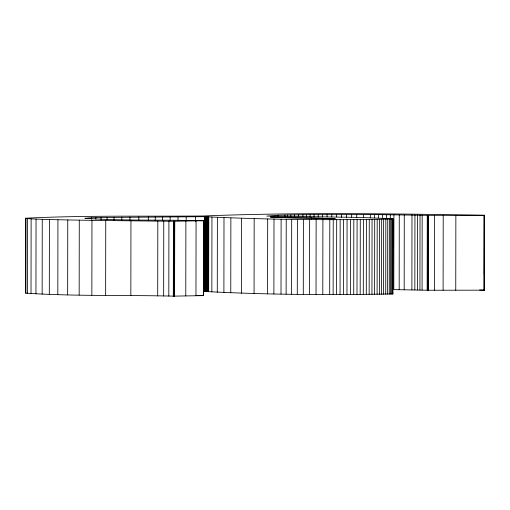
<?xml version="1.0" encoding="UTF-8"?>
<svg xmlns="http://www.w3.org/2000/svg" width="510" height="510" viewBox="0 0 510 510"><rect width="100%" height="100%" fill="white"/><g stroke="black" fill="none" stroke-linecap="round" stroke-linejoin="round"><path stroke-width="0.76" d="M484.5 215.284L428.19 215.347L428.088 290.241L484.398 290.177L484.5 215.284C390.832 213.665 296.986 212.294 203.362 215.985C144.145 216.533 84.705 215.277 25.602 218.216L25.5 293.103C74.556 296.425 124.115 294.901 173.317 296.138L203.566 295.615L203.662 220.722M25.921 293.333L26.023 218.446L25.602 218.216M27.4 293.511L27.502 218.624L26.023 218.446M31.021 293.747L31.123 218.86L27.502 218.624M35.942 293.983L36.044 219.09L31.123 218.86M42.151 294.213L42.253 219.319L36.044 219.09M49.311 294.423L49.413 219.536L42.253 219.319M57.828 294.633L57.93 219.74L49.413 219.536M67.658 294.837L67.76 219.944L57.93 219.74M79.171 295.041L79.273 220.148L67.76 219.944M91.628 219.351L91.634 217.757L101.031 217.489L204.44 216.673C267.234 219.695 330.219 220.333 393.076 219.026L392.974 293.913C331.047 295.099 268.808 294.818 207.066 291.58L207.098 216.686M91.851 295.233L91.959 220.345L79.273 220.148M95.867 219.211L95.874 217.617M101.031 219.88L101.031 217.489M105.646 295.417L105.748 220.53L91.959 220.345M107.119 219.753L107.119 217.368M114.049 220.435L114.055 217.247M121.794 220.326L121.801 217.139M129.942 220.224L129.948 217.037M130.847 295.717L130.949 220.824L105.748 220.53M138.803 220.135L138.809 216.948M148.327 220.855L148.333 216.871M155.244 220.804L155.25 216.82M157.711 295.991L157.813 221.104L130.949 220.824M162.531 220.766L162.537 216.782M163.659 296.049L163.761 221.161M168.81 296.1L168.912 221.206M170.142 220.728L170.149 216.744M173.317 296.138L173.419 221.251L157.813 221.104M173.457 296.138L173.419 221.251M173.534 296.138L173.489 221.251M173.687 296.138L173.636 221.251M173.77 296.144L173.872 221.251L174.299 221.251L174.146 296.144M173.853 296.144L173.955 221.251M173.987 296.144L174.037 221.251M174.037 296.144L174.197 221.251M174.248 296.144L174.394 221.251L203.643 220.722L203.541 295.615L197.772 295.545M174.344 296.144L174.535 221.251M174.471 296.138L174.656 221.251M174.586 296.138L174.745 221.251M178.035 220.702L178.041 216.718M185.78 295.94L185.882 221.047M186.182 220.683L186.188 216.699M195.528 221.461L195.534 216.68M195.967 295.755L196.069 220.868M204.44 216.673L204.331 291.561L206.99 291.573M204.548 291.561L204.65 216.673M204.759 291.561L204.861 216.673M204.975 291.561L205.077 216.673M205.186 291.561L205.288 216.673M205.402 291.567L205.505 216.673M205.613 291.567L205.715 216.673M205.817 291.567L205.919 216.673M206.021 291.567L206.123 216.673M206.219 291.567L206.32 216.68M206.41 291.567L206.518 216.68M206.595 291.573L206.703 216.68M206.728 291.573L206.767 216.68M206.843 291.573L206.894 216.68M206.945 291.573L207.003 216.686M207.124 291.58L207.2 216.686M207.717 291.605L207.819 216.718M208.258 291.644L208.36 216.75M208.666 291.682L208.775 216.788M211.848 291.956L211.95 217.062M217.279 292.287L217.381 217.4M223.896 292.625L223.998 217.738M230.769 292.918L230.871 218.025M241.472 293.269L241.574 218.382M254.069 293.601L254.171 218.707M267.578 293.881L267.686 218.994M273.889 293.99L273.998 219.102M277.988 216.846L277.988 215.252L306.408 214.697L378.63 214.621L428.19 215.347M281.016 294.091L281.118 219.204M284.88 216.629L284.886 215.035M286.123 294.155L286.225 219.268M287.653 216.565L287.653 214.971M290.859 216.501L290.859 214.908M291.586 294.213L291.688 219.326M294.487 216.438L294.487 214.844M297.292 294.27L297.394 219.376M298.522 216.38L298.522 214.786M302.934 216.329L302.934 214.735M303.284 294.315L303.393 219.427M306.402 217.088L306.408 214.697M309.551 294.359L309.653 219.472M310.118 217.056L310.125 214.665M311.584 219.357L311.591 217.764L270.402 217.037L295.009 218.159L332.96 218.879M314.064 217.03L314.064 214.64M316.028 294.397L316.13 219.504M318.214 217.005L318.221 214.614M322.549 216.98L322.556 214.589M322.798 294.429L322.9 219.542M327.05 216.967L327.05 214.576M329.702 294.455L329.804 219.568M331.793 216.948L331.8 214.563M333.132 294.468L333.234 219.58M336.651 216.941L336.657 214.551M336.587 294.474L336.689 219.587M340.055 294.48L340.157 219.593M341.592 217.732L341.598 214.544M343.523 294.487L343.625 219.593M346.602 217.732L346.609 214.544M346.972 294.487L347.074 219.593M350.383 294.48L350.491 219.593M351.651 217.732L351.658 214.544M353.723 294.48L353.825 219.587M356.719 217.738L356.726 214.551M356.994 294.474L357.096 219.58M360.188 294.461L360.289 219.568M363.292 294.448L363.394 219.555M363.547 217.751L363.553 214.563M366.288 294.436L366.39 219.542M369.163 294.417L369.265 219.523M370.317 217.77L370.324 214.583M371.956 294.397L372.064 219.504M374.506 217.789L374.512 214.602M374.608 294.372L374.71 219.485M377.1 294.346L377.202 219.459M378.624 217.808L378.63 214.621M379.427 294.321L379.529 219.434M381.576 294.295L381.684 219.402M382.659 218.624L382.659 214.64M383.539 294.264L383.647 219.37M385.726 294.225L385.828 219.332M386.535 218.65L386.542 214.665M387.638 294.181L387.74 219.294M389.27 294.136L389.372 219.249M390.29 218.675L390.297 214.691M390.609 294.091L390.711 219.204M391.648 294.047L391.75 219.153M392.579 293.983L392.687 219.09M392.955 245.903L392.993 218.815L360.372 217.426L266.813 216.074L277.988 215.252M393.911 214.723L393.809 289.616L428.024 290.241L428.068 215.347M399.177 289.667L399.279 214.774M404.175 289.725L404.277 214.831M411.889 289.827L411.991 214.94M414.84 289.878L414.942 214.984M417.409 289.929L417.518 215.035M419.934 289.986L420.036 215.099M422.07 290.05L422.172 215.163M427.214 290.235L427.316 215.341M427.316 290.235L427.335 215.341M427.431 290.235L427.45 215.347M427.52 290.241L427.578 215.347M427.622 290.241L427.673 215.347M427.731 290.241L427.775 215.347M427.845 290.241L427.89 215.347M427.909 290.241L428.011 215.347M434.45 290.247L434.552 215.354M443.107 290.247L443.209 215.36M455.755 290.254L455.857 215.36M483.856 290.254L483.958 215.367M484.245 274.208L484.328 215.252M484.328 290.19L484.462 215.271M91.634 217.757L84.864 218.286C123.159 220.932 161.842 219.663 200.258 220.677L203.592 220.715M333.527 218.879L335.325 218.847L311.591 217.764M479.604 289.967L484.398 290.177M391.795 293.486L392.974 293.913"/></g></svg>
